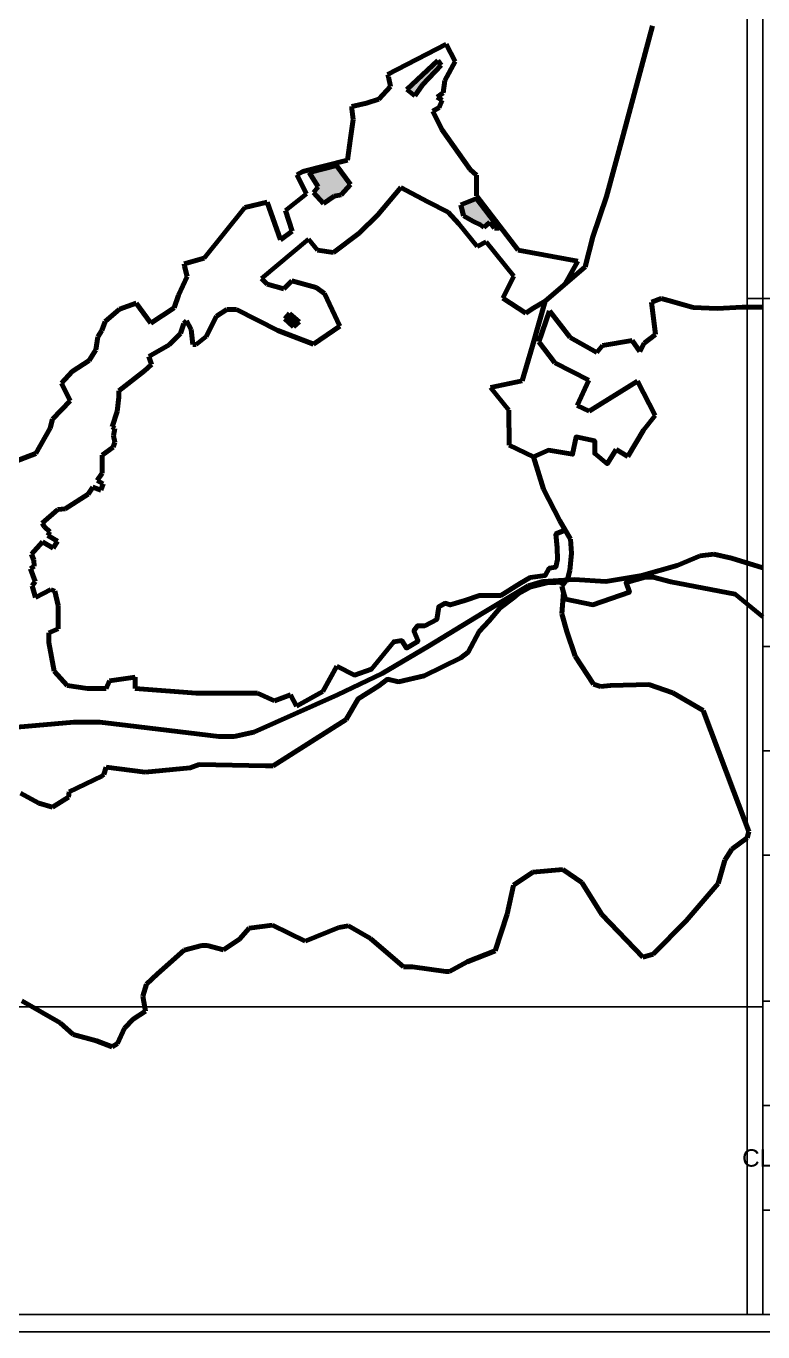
# Model space of a CAD drawing. Header units: millimetres. Extents: x 5124 to 5965, y 3127 to 3721.
# Drawn here: x 5542.7 to 5754.5, y 3127.1 to 3502.3 of the extents above; entities that cross this region are included whole.
import ezdxf

# ---------------------------------------------------------------- set-up
doc = ezdxf.new("R2010")
doc.units = ezdxf.units.MM
doc.header["$XCLIPFRAME"] = 2
for name, color, linetype, lineweight in [('aggiornamento', 211, 'Continuous', 70), ('Centro abitato', 5, 'Continuous', 70), ('Centro abitato 2', 140, 'Continuous', 70), ('Confini', 10, 'Continuous', 70), ('trasporto pubblico', 30, 'Continuous', 70)]:
    doc.layers.add(name, color=color, linetype=linetype, lineweight=lineweight)
doc.layers.add('Cartiglio', color=255, linetype='Continuous')
doc.layers.add('CTR', color=7, linetype='Continuous')
doc.styles.get("Standard").update_dxf_attribs({"font": 'arial.ttf'})
picture_1 = doc.add_image_def('image1.tif', size_in_pixel=(12600, 7875))
picture_2 = doc.add_image_def('image2.tif', size_in_pixel=(12600, 7873))
picture_3 = doc.add_image_def('image3.tif', size_in_pixel=(12600, 7875))
picture_4 = doc.add_image_def('image4.tif', size_in_pixel=(12600, 7875))

msp = doc.modelspace()

# ---------------------------------------------------------------- hatches: boundary and pattern name
at = {"layer": 'aggiornamento', "transparency": 33554534}
h = msp.add_hatch(color=256, dxfattribs=at)
h.dxf.hatch_style = 1
h.paths.add_polyline_path([(5662.03, 3491.11), (5661.11, 3492.48), (5652.17, 3484.1), (5654.46, 3482.32), (5656.66, 3485.43)])
h = msp.add_hatch(color=256, dxfattribs=at)
h.dxf.hatch_style = 1
h.paths.add_polyline_path([(5635.95, 3456.81), (5631.92, 3462.25), (5624.07, 3460.27), (5626.7, 3456.17), (5625.37, 3454.46), (5628.23, 3451.34), (5631.27, 3453.42), (5633.31, 3453.81)])
h = msp.add_hatch(color=256, dxfattribs=at)
h.dxf.hatch_style = 1
h.paths.add_polyline_path([(5672.18, 3452.76), (5667.72, 3450.93), (5668.45, 3447.8), (5671.34, 3446.16), (5673.32, 3445.24), (5674.33, 3444.47), (5676.07, 3446.01), (5677.42, 3444.23), (5678.73, 3444.23)])
h = msp.add_hatch(color=256, dxfattribs=at)
h.dxf.hatch_style = 1
h.paths.add_polyline_path([(5618.45, 3419.73), (5617.08, 3418.24), (5619.65, 3415.91), (5621.22, 3417.34)])

# ---------------------------------------------------------------- linework, layer by layer
at = {"layer": 'aggiornamento'}
for p, q in [((5652.17, 3484.1), (5661.11, 3492.48)), ((5662.03, 3491.11), (5656.66, 3485.43)), ((5661.11, 3492.48), (5662.03, 3491.11)), ((5654.46, 3482.32), (5652.17, 3484.1)), ((5656.66, 3485.43), (5654.46, 3482.32)), ((5624.07, 3460.27), (5631.92, 3462.25)), ((5626.7, 3456.17), (5624.07, 3460.27)), ((5631.92, 3462.25), (5635.95, 3456.81)), ((5625.37, 3454.46), (5626.7, 3456.17)), ((5635.95, 3456.81), (5633.31, 3453.81)), ((5628.23, 3451.34), (5625.37, 3454.46)), ((5631.27, 3453.42), (5628.23, 3451.34)), ((5633.31, 3453.81), (5631.27, 3453.42)), ((5672.18, 3452.76), (5667.72, 3450.93)), ((5678.73, 3444.23), (5672.18, 3452.76)), ((5667.72, 3450.93), (5668.45, 3447.8)), ((5668.45, 3447.8), (5671.34, 3446.16)), ((5671.34, 3446.16), (5673.32, 3445.24)), ((5673.32, 3445.24), (5674.33, 3444.47)), ((5674.33, 3444.47), (5676.07, 3446.01)), ((5676.07, 3446.01), (5677.42, 3444.23)), ((5677.42, 3444.23), (5678.73, 3444.23)), ((5618.45, 3419.73), (5617.08, 3418.24)), ((5621.22, 3417.34), (5618.45, 3419.73)), ((5617.08, 3418.24), (5619.65, 3415.91)), ((5619.65, 3415.91), (5621.22, 3417.34))]:
    msp.add_line(p, q, dxfattribs=at)
at = {"layer": 'Cartiglio'}
for q in [(5754.53, 3716.07), (5754.53, 3132.07)]:
    msp.add_line((5754.53, 3424.07), q, dxfattribs=at)
at = {"layer": 'Cartiglio', "ltscale": 100}
for p, q in [((5754.53, 3424.07), (5959.53, 3424.07)), ((5754.53, 3324.07), (5959.53, 3324.07)), ((5754.53, 3294.07), (5959.53, 3294.07)), ((5754.53, 3264.07), (5959.53, 3264.07)), ((5754.53, 3222.08), (5959.53, 3222.08)), ((5754.53, 3192.08), (5959.53, 3192.08)), ((5754.53, 3162.08), (5959.53, 3162.08))]:
    msp.add_line(p, q, dxfattribs=at)
at = {"layer": 'Cartiglio'}
for points in [[(5123.53, 3127.07), (5964.53, 3127.07), (5964.53, 3721.07), (5123.53, 3721.07)], [(5128.53, 3132.07), (5959.53, 3132.07), (5959.53, 3716.07), (5128.53, 3716.07)]]:
    msp.add_lwpolyline(points, close=True, dxfattribs=at)
at = {"layer": 'Centro abitato'}
for p, q in [((5646.67, 3488.39), (5663.47, 3497.12)), ((5663.47, 3497.12), (5666.08, 3492.1)), ((5666.08, 3492.1), (5663.12, 3486.73)), ((5646.89, 3487.74), (5646.67, 3488.39)), ((5647.53, 3484.99), (5646.89, 3487.74)), ((5663.12, 3486.73), (5662.64, 3483.14)), ((5644.09, 3481.35), (5647.53, 3484.99)), ((5662.64, 3483.14), (5660.94, 3481.88)), ((5636.36, 3479.26), (5640.57, 3480.2)), ((5636.36, 3478.5), (5636.36, 3479.26)), ((5640.57, 3480.2), (5644.09, 3481.35)), ((5661.49, 3478.92), (5659.69, 3477.91)), ((5660.94, 3481.88), (5662.3, 3481)), ((5662.3, 3481), (5661.49, 3478.92)), ((5635.99, 3470.08), (5636.76, 3475.47)), ((5636.76, 3475.47), (5636.36, 3478.5)), ((5659.69, 3477.91), (5662.25, 3472.58)), ((5662.25, 3472.58), (5662.25, 3472.58)), ((5662.25, 3472.58), (5670.38, 3461.13)), ((5635.14, 3463.77), (5635.99, 3470.08)), ((5622.31, 3460.58), (5635.14, 3463.77)), ((5620.56, 3459.61), (5622.31, 3460.58)), ((5670.38, 3461.13), (5672.18, 3459.48)), ((5623.37, 3454.15), (5620.56, 3459.61)), ((5672.18, 3459.48), (5672.18, 3453.56)), ((5617.3, 3449.29), (5623.37, 3454.15)), ((5643.83, 3448.06), (5650.49, 3455.94)), ((5658.19, 3451.81), (5650.49, 3455.94)), ((5672.18, 3453.56), (5684.22, 3437.96)), ((5593.95, 3435.67), (5605.66, 3450.2)), ((5605.66, 3450.2), (5612.02, 3451.72)), ((5612.02, 3451.72), (5615.86, 3440.9)), ((5619.25, 3443.36), (5617.3, 3449.29)), ((5664.08, 3448.81), (5658.19, 3451.81)), ((5667.13, 3445.47), (5664.08, 3448.81)), ((5638.46, 3442.8), (5643.83, 3448.06)), ((5672.35, 3438.98), (5667.13, 3445.47)), ((5610.42, 3429.81), (5623.88, 3441.1)), ((5615.86, 3440.9), (5619.25, 3443.36)), ((5623.88, 3441.1), (5626.51, 3437.96)), ((5631.12, 3437.3), (5638.46, 3442.8)), ((5626.51, 3437.96), (5631.12, 3437.3)), ((5675.03, 3440.3), (5672.35, 3438.98)), ((5682.96, 3430.45), (5675.03, 3440.3)), ((5684.22, 3437.96), (5701.38, 3434.78)), ((5588.14, 3434.03), (5593.95, 3435.67)), ((5588.23, 3433.37), (5588.14, 3434.03)), ((5701.38, 3434.78), (5697.7, 3428.21)), ((5586.54, 3424.97), (5589.06, 3430.33)), ((5589.06, 3430.33), (5588.23, 3433.37)), ((5611.99, 3428.14), (5610.42, 3429.81)), ((5679.76, 3424.18), (5682.96, 3430.45)), ((5616.87, 3426.77), (5611.99, 3428.14)), ((5619.11, 3429.12), (5616.87, 3426.77)), ((5626.11, 3427.23), (5619.11, 3429.12)), ((5628.52, 3425.51), (5626.11, 3427.23)), ((5569.54, 3420.96), (5574.4, 3422.65)), ((5574.4, 3422.65), (5578.61, 3416.92)), ((5585.29, 3421.37), (5586.54, 3424.97)), ((5632.93, 3416.04), (5628.52, 3425.51)), ((5686.37, 3419.83), (5679.76, 3424.18)), ((5691.96, 3423.31), (5688.19, 3421.1)), ((5565.48, 3417.4), (5569.54, 3420.96)), ((5578.61, 3416.92), (5585.29, 3421.37)), ((5594.52, 3413.14), (5597.47, 3418.95)), ((5597.47, 3418.95), (5600.41, 3420.89)), ((5600.41, 3420.89), (5603.22, 3420.89)), ((5603.22, 3420.89), (5615.09, 3414.87)), ((5688.19, 3421.1), (5686.37, 3419.83)), ((5563.39, 3413.03), (5564.55, 3414.82)), ((5564.55, 3414.82), (5565.48, 3417.4)), ((5587.11, 3413.99), (5588.06, 3416.84)), ((5588.06, 3416.84), (5588.85, 3417.58)), ((5588.85, 3417.58), (5590.19, 3415.12)), ((5590.19, 3415.12), (5590.68, 3410.78)), ((5615.09, 3414.87), (5625.36, 3410.92)), ((5625.36, 3410.92), (5632.93, 3416.04)), ((5562.8, 3409.3), (5563.39, 3413.03)), ((5583.86, 3410.69), (5587.11, 3413.99)), ((5591.65, 3410.78), (5594.52, 3413.14)), ((5560.85, 3406.26), (5562.8, 3409.3)), ((5577.98, 3407.33), (5583.86, 3410.69)), ((5578.76, 3405.09), (5577.98, 3407.33)), ((5590.68, 3410.78), (5591.65, 3410.78)), ((5556.02, 3403.02), (5560.85, 3406.26)), ((5576.73, 3403.23), (5578.76, 3405.09)), ((5552.88, 3399.69), (5556.02, 3403.02)), ((5569.39, 3397.46), (5576.73, 3403.23)), ((5555.45, 3394.64), (5552.88, 3399.69)), ((5569.38, 3395.67), (5569.39, 3397.46)), ((5550.33, 3389.4), (5555.45, 3394.64)), ((5568.89, 3391.57), (5569.38, 3395.67)), ((5549.69, 3386.76), (5550.33, 3389.4)), ((5567.48, 3387.17), (5568.89, 3391.57)), ((5549.69, 3386.76), (5545.56, 3379.52)), ((5568.28, 3386.64), (5567.48, 3387.17)), ((5567.87, 3384.57), (5568.28, 3386.64)), ((5564.6, 3379.05), (5567.78, 3381.33)), ((5567.78, 3381.33), (5568.2, 3382.72)), ((5568.2, 3382.72), (5567.87, 3384.57)), ((5545.56, 3379.52), (5537.8, 3376.51)), ((5564.6, 3375.05), (5564.6, 3379.05)), ((5563.18, 3371.69), (5564.6, 3373.82)), ((5564.6, 3373.82), (5564.6, 3375.05)), ((5560.55, 3367.81), (5561.92, 3369.85)), ((5561.92, 3369.85), (5564.25, 3368.99)), ((5564.9, 3370.75), (5563.18, 3371.69)), ((5564.25, 3368.99), (5564.9, 3370.75)), ((5553.97, 3363.59), (5560.55, 3367.81)), ((5547.38, 3359.51), (5551.9, 3363.4)), ((5551.9, 3363.4), (5553.97, 3363.59)), ((5548, 3358.44), (5547.38, 3359.51)), ((5549.58, 3356.99), (5548, 3358.44)), ((5548.97, 3355.96), (5549.58, 3356.99)), ((5551.75, 3354.32), (5548.97, 3355.96)), ((5544.33, 3350.56), (5547.49, 3354.09)), ((5547.49, 3354.09), (5550.55, 3352.29)), ((5550.55, 3352.29), (5551.75, 3354.32)), ((5544.98, 3348.82), (5544.33, 3350.56)), ((5545.01, 3347.12), (5544.98, 3348.82)), ((5543.99, 3346.38), (5545.01, 3347.12)), ((5545.32, 3342.73), (5543.99, 3346.38)), ((5544.5, 3341.51), (5545.32, 3342.73)), ((5545.4, 3338.13), (5544.5, 3341.51)), ((5549.82, 3340.39), (5545.4, 3338.13)), ((5551.04, 3339.9), (5549.82, 3340.39)), ((5551.99, 3335.84), (5551.04, 3339.9)), ((5551.99, 3329.1), (5551.99, 3335.84)), ((5549.23, 3327.98), (5551.99, 3329.1)), ((5549.23, 3325.18), (5549.23, 3327.98)), ((5550.79, 3316.97), (5549.23, 3325.18)), ((5632.03, 3318.42), (5628.07, 3311.11)), ((5554.59, 3312.85), (5550.79, 3316.97)), ((5566.73, 3314.13), (5565.78, 3311.99)), ((5574.05, 3315.25), (5566.73, 3314.13)), ((5574.05, 3311.98), (5574.05, 3315.25)), ((5560.36, 3311.99), (5554.59, 3312.85)), ((5565.78, 3311.99), (5560.36, 3311.99)), ((5591.64, 3310.61), (5574.05, 3311.98)), ((5609.21, 3310.61), (5591.64, 3310.61)), ((5614.11, 3308.46), (5609.21, 3310.61)), ((5618.71, 3310.11), (5614.11, 3308.46)), ((5620.49, 3306.9), (5618.71, 3310.11)), ((5628.07, 3311.11), (5620.49, 3306.9)), ((5613.78, 3289.74), (5634.78, 3303.03)), ((5564.49, 3286.75), (5565.06, 3287.22)), ((5565.06, 3287.22), (5565.72, 3289.34)), ((5565.72, 3289.34), (5576.93, 3287.95)), ((5576.93, 3287.95), (5589.9, 3289.21)), ((5589.9, 3289.21), (5592.51, 3290.1)), ((5592.51, 3290.1), (5611.6, 3289.74)), ((5611.6, 3289.74), (5613.78, 3289.74)), ((5555.11, 3282.24), (5564.49, 3286.75)), ((5541.09, 3281.87), (5546.39, 3278.98)), ((5550.35, 3277.84), (5554.96, 3280.77)), ((5554.96, 3280.77), (5555.11, 3282.24)), ((5546.39, 3278.98), (5550.35, 3277.84))]:
    msp.add_line(p, q, dxfattribs=at)
for points in [[(5632.03, 3318.42), (5637.09, 3315.81), (5642.04, 3317.52), (5648.4, 3325.41), (5650.74, 3325.71), (5652.06, 3323.56), (5655.4, 3325.6), (5654.21, 3328.5), (5655.29, 3330.01), (5657.33, 3330.01), (5660.76, 3331.77), (5661.36, 3335.44), (5663.24, 3336.44), (5664.63, 3336), (5668.9, 3337.27), (5673.06, 3338.71), (5676.69, 3338.71), (5679.2, 3338.71), (5684.87, 3342.27), (5687.63, 3343.86), (5691.93, 3344.42), (5693.1, 3346.54), (5694.97, 3346.85), (5695.53, 3349.06), (5695.36, 3352.35), (5695.04, 3356.37), (5697.72, 3357.51)], [(5634.78, 3303.03), (5638.23, 3309.03), (5644.14, 3312.75), (5646.62, 3314.63), (5649.76, 3313.92), (5657.2, 3315.58), (5667.75, 3320.74), (5669.82, 3322.41), (5672.96, 3328.31), (5675.82, 3331.38), (5679.04, 3335.13), (5683.35, 3338.41), (5684.21, 3339.21), (5687.79, 3341.2), (5692.41, 3342.37), (5697.59, 3342.53)]]:
    msp.add_lwpolyline(points, dxfattribs=at)
at = {"layer": 'Centro abitato 2'}
for p, q in [((5725.27, 3424.05), (5722.52, 3423.03)), ((5722.52, 3423.03), (5723.66, 3413.72)), ((5727.4, 3423.46), (5725.27, 3424.05)), ((5731.78, 3422.22), (5727.4, 3423.46)), ((5693.15, 3420.52), (5690.11, 3411.61)), ((5699.17, 3412.82), (5693.15, 3420.52)), ((5734.45, 3421.47), (5731.78, 3422.22)), ((5741.39, 3421.16), (5734.45, 3421.47)), ((5748.59, 3421.51), (5741.39, 3421.16)), ((5754.53, 3421.51), (5748.59, 3421.51)), ((5690.11, 3411.61), (5694.72, 3405.54)), ((5706.82, 3408.52), (5699.17, 3412.82)), ((5716.95, 3411.95), (5708.4, 3410.56)), ((5719.13, 3408.82), (5716.95, 3411.95)), ((5720.38, 3411.19), (5719.13, 3408.82)), ((5723.66, 3413.72), (5720.38, 3411.19)), ((5708.4, 3410.56), (5706.82, 3408.52)), ((5694.72, 3405.54), (5704.54, 3400.53)), ((5704.54, 3400.53), (5701.1, 3393.29)), ((5704.59, 3391.67), (5718.52, 3400.27)), ((5718.52, 3400.27), (5723.53, 3390.4)), ((5701.1, 3393.29), (5704.59, 3391.67)), ((5723.53, 3390.4), (5720.19, 3386.24)), ((5720.19, 3386.24), (5715.68, 3378.6)), ((5715.68, 3378.6), (5712.39, 3380.67))]:
    msp.add_line(p, q, dxfattribs=at)
for points in [[(5712.39, 3380.67), (5709.78, 3376.56), (5706.2, 3379.49), (5706.2, 3383.1), (5700.83, 3384.27), (5699.81, 3379.3), (5692.87, 3380.43), (5688.59, 3378.49)], [(5754.53, 3332.53), (5746.54, 3339.03), (5728.09, 3342.6), (5722.96, 3344), (5720.67, 3344), (5715.19, 3342.38), (5716.14, 3339.64), (5705.64, 3336.05), (5697.83, 3337.59), (5697.23, 3339.51)]]:
    msp.add_lwpolyline(points, dxfattribs=at)
at = {"layer": 'Confini'}
for p, q in [((5714.36, 3470.93), (5722.75, 3502.44)), ((5709.62, 3453.36), (5714.36, 3470.93)), ((5705.65, 3441.74), (5709.62, 3453.36)), ((5703.44, 3433.1), (5705.65, 3441.74)), ((5691.96, 3423.31), (5703.44, 3433.1)), ((5688.31, 3410.43), (5691.96, 3423.31)), ((5685.33, 3400.38), (5688.31, 3410.43)), ((5676.24, 3398.43), (5685.33, 3400.38)), ((5681.52, 3391.91), (5676.24, 3398.43)), ((5681.58, 3381.86), (5681.52, 3391.91)), ((5688.59, 3378.49), (5681.58, 3381.86)), ((5691.45, 3369.25), (5688.59, 3378.49)), ((5696.19, 3360.11), (5691.45, 3369.25)), ((5699.25, 3354.9), (5696.19, 3360.11)), ((5699.51, 3350.88), (5699.25, 3354.9)), ((5699.05, 3345.83), (5699.51, 3350.88)), ((5696.71, 3341.39), (5698.46, 3343.66)), ((5698.46, 3343.66), (5699.05, 3345.83)), ((5697.23, 3339.51), (5696.71, 3341.39)), ((5696.71, 3333.4), (5697.23, 3339.51)), ((5698.14, 3328.34), (5696.71, 3333.4)), ((5700.61, 3321.25), (5698.14, 3328.34)), ((5705.8, 3313.21), (5700.61, 3321.25)), ((5707.82, 3312.56), (5705.8, 3313.21)), ((5710.69, 3312.81), (5707.82, 3312.56)), ((5721.72, 3313.14), (5710.69, 3312.81)), ((5728.6, 3310.67), (5721.72, 3313.14)), ((5737.4, 3305.61), (5728.6, 3310.67)), ((5746.21, 3282.31), (5737.4, 3305.61)), ((5750.51, 3270.82), (5746.21, 3282.31)), ((5745.63, 3265.79), (5749.98, 3269)), ((5749.98, 3269), (5750.51, 3270.82)), ((5743.56, 3262.62), (5745.63, 3265.79)), ((5741.64, 3255.92), (5743.56, 3262.62)), ((5682.8, 3255.49), (5688.36, 3259.16)), ((5688.36, 3259.16), (5697.06, 3259.91)), ((5697.06, 3259.91), (5702.46, 3256.17)), ((5680.98, 3247.12), (5682.8, 3255.49)), ((5702.46, 3256.17), (5708.27, 3246.98)), ((5732.48, 3245.22), (5741.64, 3255.92)), ((5677.59, 3236.55), (5680.98, 3247.12)), ((5708.27, 3246.98), (5720.02, 3234.79)), ((5604.06, 3239.88), (5606.83, 3243.08)), ((5606.83, 3243.08), (5613.56, 3243.96)), ((5613.56, 3243.96), (5622.94, 3239.4)), ((5622.94, 3239.4), (5632.6, 3243.29)), ((5632.6, 3243.29), (5635.38, 3243.78)), ((5635.38, 3243.78), (5641.75, 3240.15)), ((5722.96, 3235.59), (5732.48, 3245.22)), ((5599.45, 3236.87), (5604.06, 3239.88)), ((5641.75, 3240.15), (5651.23, 3231.98)), ((5580.55, 3230), (5588.13, 3236.8)), ((5588.13, 3236.8), (5593.22, 3238.08)), ((5593.22, 3238.08), (5594.78, 3238.08)), ((5594.78, 3238.08), (5599.45, 3236.87)), ((5669.56, 3233.41), (5677.59, 3236.55)), ((5720.02, 3234.79), (5722.96, 3235.59)), ((5651.23, 3231.98), (5653.84, 3231.98)), ((5653.84, 3231.98), (5663.35, 3230.67)), ((5664.48, 3230.67), (5669.56, 3233.41)), ((5577.31, 3227), (5580.55, 3230)), ((5663.35, 3230.67), (5664.48, 3230.67)), ((5576.26, 3223.52), (5577.31, 3227)), ((5577.03, 3219.19), (5576.26, 3223.52)), ((5541.49, 3222.2), (5552.51, 3215.87)), ((5552.51, 3215.87), (5556.3, 3212.57)), ((5571.05, 3214.37), (5573.5, 3216.89)), ((5573.5, 3216.89), (5577.03, 3219.19)), ((5556.3, 3212.57), (5563, 3210.73)), ((5569.05, 3209.97), (5571.05, 3214.37)), ((5563, 3210.73), (5567.52, 3208.97)), ((5567.52, 3208.97), (5569.05, 3209.97))]:
    msp.add_line(p, q, dxfattribs=at)
at = {"layer": 'CTR'}
msp.add_line((5754.53, 3132.07), (5754.53, 3424.07), dxfattribs=at)
at = {"layer": 'trasporto pubblico'}
for p, q in [((5719.77, 3344.44), (5729.86, 3347.34)), ((5729.86, 3347.34), (5736.48, 3350.05)), ((5736.48, 3350.05), (5740.45, 3350.54)), ((5740.45, 3350.54), (5745.52, 3349.41)), ((5745.52, 3349.41), (5754.53, 3346.62)), ((5709.4, 3342.69), (5719.77, 3344.44)), ((5674.14, 3333.7), (5687.01, 3341.46)), ((5687.01, 3341.46), (5691.26, 3342.68)), ((5691.26, 3342.68), (5700.24, 3343.33)), ((5700.24, 3343.33), (5709.4, 3342.69)), ((5658.37, 3324.16), (5674.14, 3333.7)), ((5645.1, 3316.24), (5658.37, 3324.16)), ((5632.22, 3310.12), (5645.1, 3316.24)), ((5608.21, 3299.44), (5632.22, 3310.12)), ((5531.95, 3300.18), (5556.49, 3302.27)), ((5556.49, 3302.27), (5563.92, 3302.27)), ((5563.92, 3302.27), (5572, 3301.31)), ((5572, 3301.31), (5598.18, 3298.16)), ((5602.56, 3298.16), (5608.21, 3299.44)), ((5598.18, 3298.16), (5602.56, 3298.16))]:
    msp.add_line(p, q, dxfattribs=at)

# ---------------------------------------------------------------- texts
at = {"layer": 'Cartiglio', "ltscale": 100, "insert": (5857.03, 3177.02), "char_height": 5, "attachment_point": 5}
msp.add_mtext_dynamic_manual_height_columns('CLASSIFICAZIONE FUNZIONALE DELLE STRADE EXTRAURBANE', width=205, gutter_width=12.5, heights=[30], dxfattribs=at)

# ---------------------------------------------------------------- pictures from other files: only their frames are drawn
at = {"layer": 'CTR'}
image = msp.add_image(picture_4, insert=(4949.9, 3220.45), size_in_units=(800.1, 500.06), dxfattribs=at)
image.set_boundary_path([(2812.5, 69.48), (12599.5, 7874.5)])
image = msp.add_image(picture_3, insert=(5750, 3220.45), size_in_units=(800.1, 500.06), dxfattribs=at)
image.set_boundary_path([(-0.5, 69.48), (70.77, 4667.9)])
image = msp.add_image(picture_3, insert=(5750, 3220.45), size_in_units=(800.1, 500.06), dxfattribs=at)
image.set_boundary_path([(-0.5, 4667.9), (70.77, 7874.5)])
image = msp.add_image(picture_2, insert=(4949.9, 2720.52), size_in_units=(800.1, 499.94), dxfattribs=at)
image.set_boundary_path([(2812.5, -0.5), (12599.5, 1391.33)])
image = msp.add_image(picture_1, insert=(5750, 2720.39), size_in_units=(800.1, 500.06), dxfattribs=at)
image.set_boundary_path([(-0.5, -0.5), (70.77, 1391.33)])

doc.saveas('drawing.dxf')
